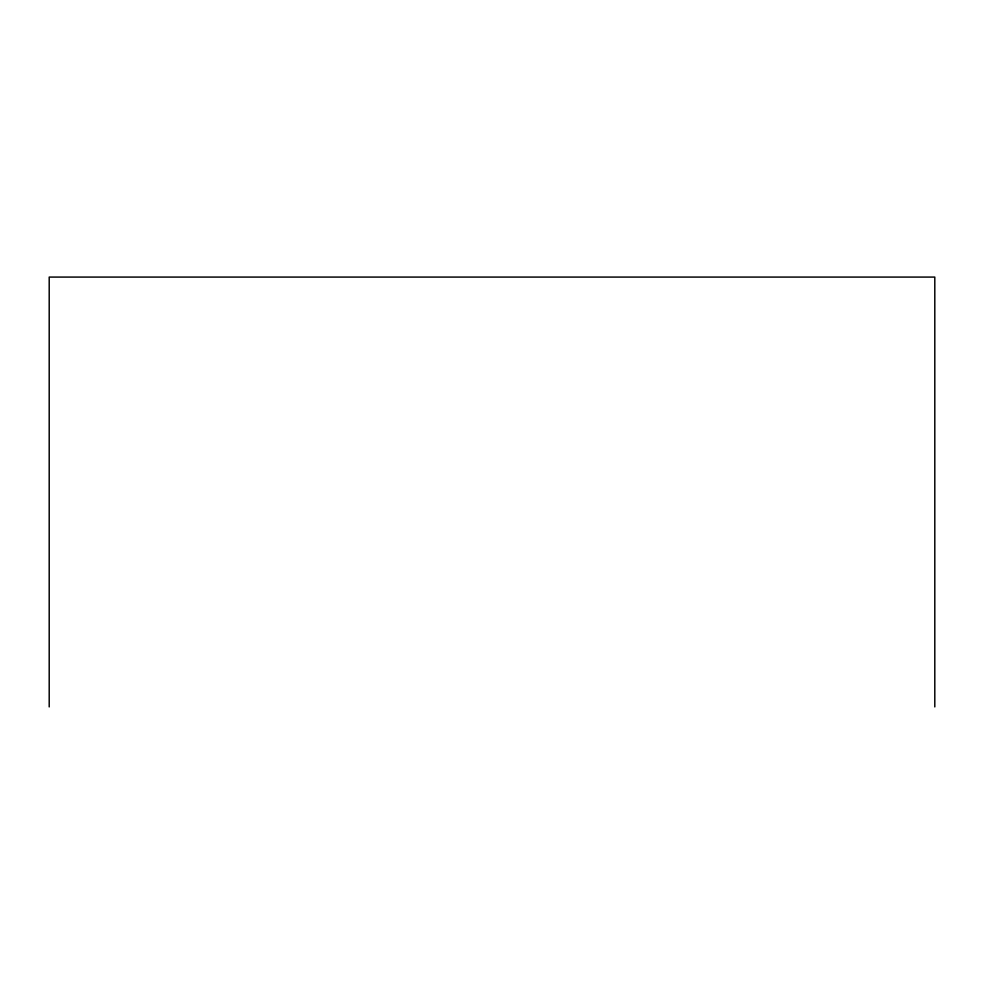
<?xml version="1.0" encoding="UTF-8"?>
<svg xmlns="http://www.w3.org/2000/svg" width="984" height="984" viewBox="0 0 984 984"><rect width="100%" height="100%" fill="white"/><g stroke="black" fill="none" stroke-linecap="round" stroke-linejoin="round"><path stroke-width="1.48" d="M934.8 706.918L934.8 277.082L49.2 277.082L49.2 706.918"/></g></svg>
